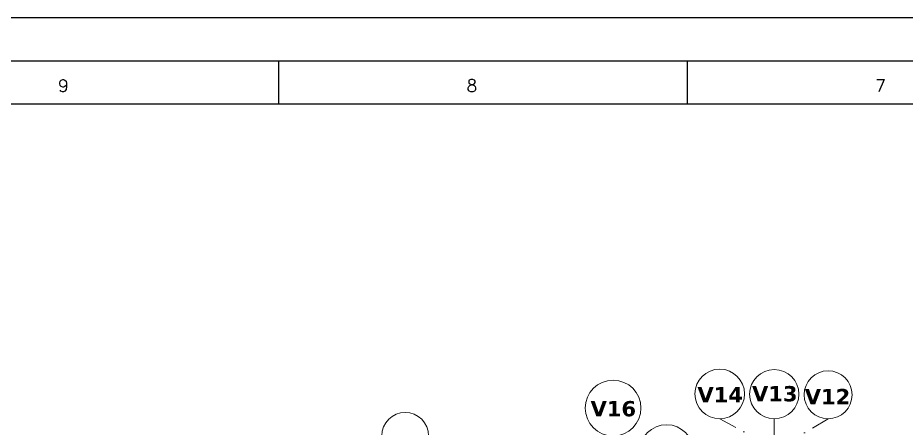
# Model space of a CAD drawing. Header units: millimetres. Extents: x -3092155 to 4513934, y -12317808 to 1850003.
# Drawn here: x -431625 to -402592, y -5497940 to -5484519 of the extents above; entities that cross this region are included whole.
import ezdxf
from ezdxf.enums import TextEntityAlignment as Align

# ---------------------------------------------------------------- set-up
doc = ezdxf.new("R2010")
doc.units = ezdxf.units.MM
doc.header["$LTSCALE"] = 2
doc.header["$MEASUREMENT"] = 0
doc.linetypes.add('DASHDOT', pattern=[1, 0.5, -0.25, 0, -0.25])
doc.linetypes.add('HIDDEN', pattern=[0.375, 0.25, -0.125])
doc.layers.add('formate', color=7, linetype='Continuous')
for name, color, linetype, lineweight in [('GRID', 251, 'DASHDOT', 5), ('PROJ', 251, 'HIDDEN', 5), ('ST TEXT', 251, 'DASHDOT', 5)]:
    doc.layers.add(name, color=color, linetype=linetype, lineweight=lineweight)
doc.styles.add('5555', font='romans.shx', dxfattribs={"height": 125})
doc.styles.add('style2', font='verdana.ttf')

# ---------------------------------------------------------------- blocks, each defined once
blk = doc.blocks.new('sdfs')
at = {"layer": 'formate', "color": 0}
for p, q in [((-2732082, -7666596), (-2862742, -7666596)), ((-2733180, -7667695), (-2861643, -7667695)), ((-2815300, -7667695), (-2815300, -7668793)), ((-2804929, -7667695), (-2804929, -7668793)), ((-2734278, -7668793), (-2856152, -7668793))]:
    blk.add_line(p, q, dxfattribs=at)
at = {"layer": 'formate', "color": 0, "style": '5555'}
for s, p in [('9', (-2820763, -7668476)), ('8', (-2810393, -7668476)), ('7', (-2800022, -7668476))]:
    blk.add_text(s, height=311, dxfattribs=at).set_placement(p, align=Align.CENTER)
blk = doc.blocks.new('ejj')
at = {"layer": 'formate', "xscale": 1.287321868643671, "yscale": 1.287321868131411, "zscale": 1.287321868654578}
blk.add_blockref('sdfs', (3864032, 4320219), dxfattribs=at)

msp = doc.modelspace()

# ---------------------------------------------------------------- linework, layer by layer
at = {"layer": 'GRID', "color": 5, "ltscale": 600}
for p, q in [((-407103.9, -5498491.3), (-408686.9, -5497630.3)), ((-406903.9, -5497630.3), (-406903.9, -5586432.3)), ((-405144.4, -5497630.3), (-406578.9, -5498491.5))]:
    msp.add_line(p, q, dxfattribs=at)
at = {"layer": 'ST TEXT', "linetype": 'ByBlock', "ltscale": 1200}
for centre, radius in [((-408686.9, -5496818.6), 811.6), ((-406903.9, -5496825.3), 804.9), ((-405144.4, -5496846.3), 784), ((-412171.3, -5497279.3), 911.4), ((-418964.4, -5498187.6), 764.2), ((-410423.9, -5498707.8), 881.5)]:
    msp.add_circle(centre, radius, dxfattribs=at)

# ---------------------------------------------------------------- block references
at = {"layer": 'PROJ'}
msp.add_blockref('ejj', (-662935.4, 64638.9), dxfattribs=at)

# ---------------------------------------------------------------- texts
at = {"layer": 'ST TEXT', "ltscale": 0.1, "char_height": 450, "attachment_point": 5, "style": 'style2'}
for s, insert in [('{\\fVerdana|b1|i0|c0|p34;\\H1.1111x;V14}', (-408672.1, -5496844.8)), ('{\\fVerdana|b1|i0|c0|p34;\\H1.1111x;V13}', (-406888.2, -5496816.4)), ('{\\fVerdana|b1|i0|c0|p34;\\H1.1111x;V12}', (-405164.5, -5496905.5)), ('{\\fVerdana|b1|i0|c0|p34;\\H1.1111x;V16}', (-412164.6, -5497305.5))]:
    msp.add_mtext(s, dxfattribs=dict(at, insert=insert))

doc.saveas('drawing.dxf')
